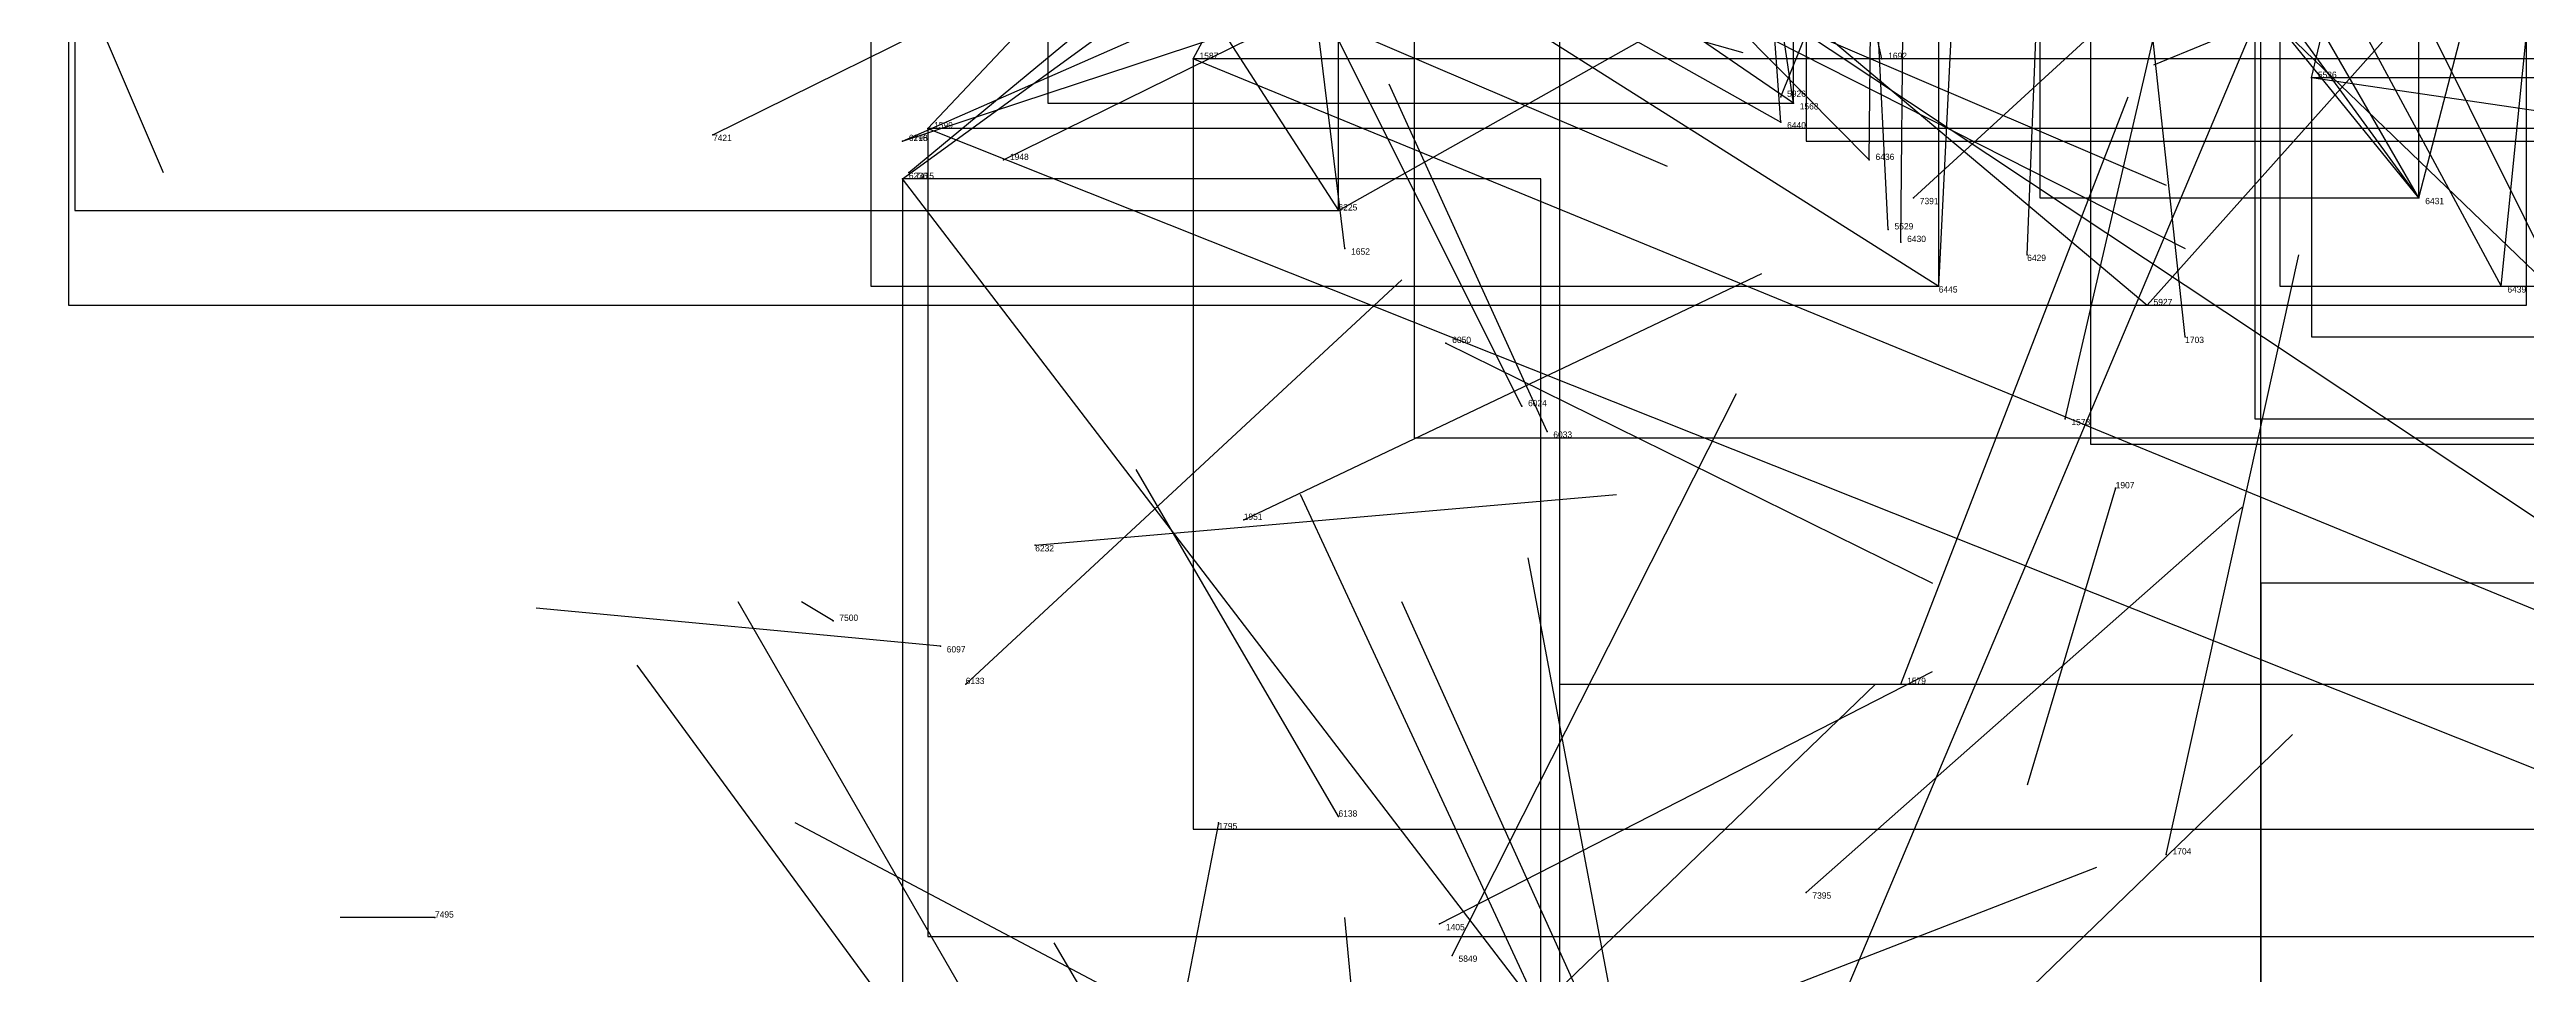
# Model space of a CAD drawing. Extents: x 59.1 to 70.8, y 600.3 to 605.1.
# Drawn here: x 66.789 to 67.181, y 604.11 to 604.2565 of the extents above; entities that cross this region are included whole.
import ezdxf

# ---------------------------------------------------------------- set-up
doc = ezdxf.new("R2010")
doc.units = 0
for name, color, linetype in [('Clients', 3, 'CONTINUOUS'), ('Facilities', 3, 'CONTINUOUS'), ('Facilities_lines', 3, 'CONTINUOUS'), ('Min_max_boxes', 1, 'CONTINUOUS'), ('Normals', 1, 'CONTINUOUS'), ('Source_points', 5, 'CONTINUOUS'), ('Text', 3, 'CONTINUOUS')]:
    doc.layers.add(name, color=color, linetype=linetype)

msp = doc.modelspace()

# ---------------------------------------------------------------- linework, layer by layer
at = {"layer": 'Clients', "color": 5}
for p in [(66.97, 604.255, 453.129), (67.147, 604.252, 455.803), (67.063, 604.245, 455.684), (67.077, 604.239, 455.61), (66.924, 604.236, 457.208), (66.993, 604.231, 457.159), (67.088, 604.219, 455.606), (67.177, 604.219, 455.654), (67.121, 604.216, 455.469)]:
    msp.add_point(p, dxfattribs=at)
at = {"layer": 'Facilities', "color": 3}
for p in [(67.079, 604.255, 452.989), (67.063, 604.249, 453.715), (67.065, 604.248, 453.006), (66.894, 604.243, 460.133), (66.924, 604.242, 457.367), (66.924, 604.242, 457.29), (66.928, 604.244, 453.162), (66.925, 604.237, 460.114), (66.94, 604.239, 451.447), (67.084, 604.233, 460.482), (67.164, 604.233, 455.726), (67.08, 604.228, 455.817), (67.082, 604.226, 455.746), (66.994, 604.225, 452.92), (67.102, 604.224, 455.54), (67.01, 604.21, 457.223), (67.127, 604.211, 452.947), (67.022, 604.2, 457.287), (67.108, 604.198, 453.035), (67.026, 604.196, 457.356), (67.116, 604.187, 449.053), (66.978, 604.182, 451.455), (66.945, 604.178, 457.33), (66.913, 604.166, 458.66), (66.93, 604.162, 457.448), (66.934, 604.156, 457.538), (67.082, 604.156, 453.008), (66.993, 604.135, 457.389), (66.974, 604.134, 448.937), (67.124, 604.129, 452.946), (67.067, 604.123, 460.377), (66.85, 604.119, 458.888), (67.009, 604.118, 451.461), (67.011, 604.113, 453.443)]:
    msp.add_point(p, dxfattribs=at)
at = {"layer": 'Facilities_lines', "color": 3}
for p, q in [((66.793, 604.541, 457.129), (66.993, 604.231, 457.159)), ((67.1, 604.392, 455.78), (67.198, 604.195, 455.164)), ((67.065, 604.248, 453.006), (66.947, 604.329, 453.191)), ((66.919, 604.326, 456.023), (67.063, 604.245, 455.684)), ((66.919, 604.326, 456.023), (67.088, 604.219, 455.606)), ((66.995, 604.322, 456.126), (67.121, 604.216, 455.469)), ((66.995, 604.322, 456.126), (67.077, 604.239, 455.61)), ((67.164, 604.233, 455.726), (67.104, 604.307, 455.476)), ((67.164, 604.233, 455.726), (67.116, 604.299, 455.403)), ((67.164, 604.233, 455.726), (67.13, 604.292, 455.331)), ((67.028, 604.285, 453.126), (67.222, 604.156, 452.821)), ((67.142, 604.284, 455.255), (67.177, 604.219, 455.654)), ((67.139, 604.263, 457.269), (67.028, 604, 457.551)), ((67.267, 604.133, 452.758), (66.97, 604.255, 453.129)), ((67.425, 604.211, 455.849), (67.147, 604.252, 455.803)), ((66.928, 604.244, 453.162), (67.249, 604.116, 452.742)), ((67.025, 604.104, 457.447), (66.924, 604.236, 457.208))]:
    msp.add_line(p, q, dxfattribs=at)
at = {"layer": 'Min_max_boxes', "color": 1}
for p, q in [((66.793, 604.541, 457.129), (66.793, 604.231, 457.129)), ((66.793, 604.541, 457.159), (66.793, 604.231, 457.159)), ((66.993, 604.231, 457.129), (66.993, 604.541, 457.129)), ((66.993, 604.231, 457.159), (66.993, 604.541, 457.159)), ((67.005, 604.404, 455.164), (67.005, 604.195, 455.164)), ((67.005, 604.404, 456.205), (67.005, 604.195, 456.205)), ((67.138, 604.368, 455.102), (67.138, 604.198, 455.102)), ((67.138, 604.368, 455.639), (67.138, 604.198, 455.639)), ((66.792, 604.364, 455.469), (66.792, 604.216, 455.469)), ((66.792, 604.364, 456.51), (66.792, 604.216, 456.51)), ((67.112, 604.364, 455.015), (67.112, 604.194, 455.015)), ((67.112, 604.364, 455.836), (67.112, 604.194, 455.836)), ((67.181, 604.216, 455.469), (67.181, 604.364, 455.469)), ((67.181, 604.216, 456.51), (67.181, 604.364, 456.51)), ((66.947, 604.329, 453.006), (66.947, 604.248, 453.006)), ((66.947, 604.329, 453.191), (66.947, 604.248, 453.191)), ((67.065, 604.248, 453.006), (67.065, 604.329, 453.006)), ((67.065, 604.248, 453.191), (67.065, 604.329, 453.191)), ((66.919, 604.326, 455.606), (66.919, 604.219, 455.606)), ((66.919, 604.326, 456.023), (66.919, 604.219, 456.023)), ((67.088, 604.219, 455.606), (67.088, 604.326, 455.606)), ((67.088, 604.219, 456.023), (67.088, 604.326, 456.023)), ((67.067, 604.31, 455.471), (67.067, 604.242, 455.471)), ((67.067, 604.31, 455.769), (67.067, 604.242, 455.769)), ((67.104, 604.307, 455.331), (67.104, 604.233, 455.331)), ((67.104, 604.307, 455.726), (67.104, 604.233, 455.726)), ((67.164, 604.233, 455.331), (67.164, 604.307, 455.331)), ((67.164, 604.233, 455.726), (67.164, 604.307, 455.726)), ((67.142, 604.29, 454.678), (67.142, 604.219, 454.678)), ((67.142, 604.29, 455.654), (67.142, 604.219, 455.654)), ((67.028, 604.285, 452.821), (67.028, 604.156, 452.821)), ((67.028, 604.285, 453.126), (67.028, 604.156, 453.126)), ((67.028, 604.263, 457.269), (67.028, 604, 457.269)), ((67.028, 604.263, 457.551), (67.028, 604, 457.551)), ((67.139, 604, 457.269), (67.139, 604.263, 457.269)), ((67.139, 604, 457.551), (67.139, 604.263, 457.551)), ((67.267, 604.255, 452.758), (66.97, 604.255, 452.758)), ((66.97, 604.255, 452.758), (66.97, 604.133, 452.758)), ((67.267, 604.255, 453.129), (66.97, 604.255, 453.129)), ((66.97, 604.255, 453.129), (66.97, 604.133, 453.129)), ((66.97, 604.255, 452.758), (66.97, 604.255, 453.129)), ((67.425, 604.252, 455.803), (67.147, 604.252, 455.803)), ((67.147, 604.252, 455.803), (67.147, 604.211, 455.803)), ((67.425, 604.252, 455.849), (67.147, 604.252, 455.849)), ((67.147, 604.252, 455.849), (67.147, 604.211, 455.849)), ((67.147, 604.252, 455.803), (67.147, 604.252, 455.849)), ((66.947, 604.248, 453.006), (67.065, 604.248, 453.006)), ((66.947, 604.248, 453.191), (67.065, 604.248, 453.191)), ((66.947, 604.248, 453.006), (66.947, 604.248, 453.191)), ((67.065, 604.248, 453.006), (67.065, 604.248, 453.191)), ((67.249, 604.244, 452.742), (66.928, 604.244, 452.742)), ((66.928, 604.244, 452.742), (66.928, 604.116, 452.742)), ((67.249, 604.244, 453.162), (66.928, 604.244, 453.162)), ((66.928, 604.244, 453.162), (66.928, 604.116, 453.162)), ((66.928, 604.244, 452.742), (66.928, 604.244, 453.162)), ((67.067, 604.242, 455.471), (67.244, 604.242, 455.471)), ((67.067, 604.242, 455.769), (67.244, 604.242, 455.769)), ((67.067, 604.242, 455.471), (67.067, 604.242, 455.769)), ((67.025, 604.236, 457.208), (66.924, 604.236, 457.208)), ((66.924, 604.236, 457.208), (66.924, 604.104, 457.208)), ((67.025, 604.236, 457.447), (66.924, 604.236, 457.447)), ((66.924, 604.236, 457.447), (66.924, 604.104, 457.447)), ((66.924, 604.236, 457.208), (66.924, 604.236, 457.447)), ((67.025, 604.104, 457.208), (67.025, 604.236, 457.208)), ((67.025, 604.104, 457.447), (67.025, 604.236, 457.447)), ((67.025, 604.236, 457.208), (67.025, 604.236, 457.447)), ((67.104, 604.233, 455.331), (67.164, 604.233, 455.331)), ((67.104, 604.233, 455.726), (67.164, 604.233, 455.726)), ((67.104, 604.233, 455.331), (67.104, 604.233, 455.726)), ((67.164, 604.233, 455.331), (67.164, 604.233, 455.726)), ((66.793, 604.231, 457.129), (66.993, 604.231, 457.129)), ((66.793, 604.231, 457.159), (66.993, 604.231, 457.159)), ((66.793, 604.231, 457.129), (66.793, 604.231, 457.159)), ((66.993, 604.231, 457.129), (66.993, 604.231, 457.159)), ((66.919, 604.219, 455.606), (67.088, 604.219, 455.606)), ((66.919, 604.219, 456.023), (67.088, 604.219, 456.023)), ((66.919, 604.219, 455.606), (66.919, 604.219, 456.023)), ((67.088, 604.219, 455.606), (67.088, 604.219, 456.023)), ((67.142, 604.219, 454.678), (67.277, 604.219, 454.678)), ((67.142, 604.219, 455.654), (67.277, 604.219, 455.654)), ((67.142, 604.219, 454.678), (67.142, 604.219, 455.654)), ((66.792, 604.216, 455.469), (67.181, 604.216, 455.469)), ((66.792, 604.216, 456.51), (67.181, 604.216, 456.51)), ((66.792, 604.216, 455.469), (66.792, 604.216, 456.51)), ((67.181, 604.216, 455.469), (67.181, 604.216, 456.51)), ((67.147, 604.211, 455.803), (67.425, 604.211, 455.803)), ((67.147, 604.211, 455.849), (67.425, 604.211, 455.849)), ((67.147, 604.211, 455.803), (67.147, 604.211, 455.849)), ((67.138, 604.198, 455.102), (67.332, 604.198, 455.102)), ((67.138, 604.198, 455.639), (67.332, 604.198, 455.639)), ((67.138, 604.198, 455.102), (67.138, 604.198, 455.639)), ((67.005, 604.195, 455.164), (67.198, 604.195, 455.164)), ((67.005, 604.195, 456.205), (67.198, 604.195, 456.205)), ((67.005, 604.195, 455.164), (67.005, 604.195, 456.205)), ((67.112, 604.194, 455.015), (67.285, 604.194, 455.015)), ((67.112, 604.194, 455.836), (67.285, 604.194, 455.836)), ((67.112, 604.194, 455.015), (67.112, 604.194, 455.836)), ((67.682, 604.172, 448.486), (67.139, 604.172, 448.486)), ((67.139, 604.172, 448.486), (67.139, 603.812, 448.486)), ((67.682, 604.172, 448.595), (67.139, 604.172, 448.595)), ((67.139, 604.172, 448.595), (67.139, 603.812, 448.595)), ((67.139, 604.172, 448.486), (67.139, 604.172, 448.595)), ((67.028, 604.156, 452.821), (67.222, 604.156, 452.821)), ((67.028, 604.156, 453.126), (67.222, 604.156, 453.126)), ((67.028, 604.156, 452.821), (67.028, 604.156, 453.126)), ((66.97, 604.133, 452.758), (67.267, 604.133, 452.758)), ((66.97, 604.133, 453.129), (67.267, 604.133, 453.129)), ((66.97, 604.133, 452.758), (66.97, 604.133, 453.129)), ((66.928, 604.116, 452.742), (67.249, 604.116, 452.742)), ((66.928, 604.116, 453.162), (67.249, 604.116, 453.162)), ((66.928, 604.116, 452.742), (66.928, 604.116, 453.162))]:
    msp.add_line(p, q, dxfattribs=at)
at = {"layer": 'Normals', "color": 1}
for p, q in [((67.147, 604.252, 455.803), (67.17, 604.349, 455.798)), ((66.97, 604.255, 453.129), (67.017, 604.343, 453.127)), ((67.063, 604.245, 455.684), (67.056, 604.344, 455.673)), ((67.063, 604.249, 453.715), (67.1, 604.341, 453.7)), ((67.077, 604.239, 455.61), (67.078, 604.339, 455.603)), ((67.079, 604.255, 452.989), (67.061, 604.335, 452.932)), ((67.065, 604.248, 453.006), (67.053, 604.329, 452.948)), ((67.164, 604.233, 455.726), (67.189, 604.33, 455.726)), ((67.08, 604.228, 455.817), (67.075, 604.326, 455.799)), ((67.082, 604.226, 455.746), (67.083, 604.325, 455.731)), ((67.102, 604.224, 455.54), (67.106, 604.324, 455.532)), ((67.088, 604.219, 455.606), (67.093, 604.319, 455.6)), ((67.177, 604.219, 455.654), (67.187, 604.318, 455.652)), ((66.928, 604.244, 453.162), (66.995, 604.315, 453.183)), ((66.994, 604.225, 452.92), (66.984, 604.307, 452.863)), ((66.925, 604.237, 460.114), (67.001, 604.3, 460.096)), ((66.924, 604.236, 457.208), (67.005, 604.295, 457.215)), ((67.108, 604.198, 453.035), (67.13, 604.293, 453.012)), ((67.127, 604.211, 452.947), (67.118, 604.294, 452.892)), ((67.084, 604.233, 460.482), (67.145, 604.289, 460.426)), ((67.121, 604.216, 455.469), (67.187, 604.29, 455.479)), ((66.894, 604.243, 460.133), (66.979, 604.285, 460.102)), ((66.924, 604.242, 457.367), (67.015, 604.282, 457.356)), ((66.969, 604.281, 455.882), (67.057, 604.256, 455.922)), ((66.993, 604.231, 457.159), (67.08, 604.28, 457.155)), ((66.789, 604.279, 449.037), (66.807, 604.237, 449.126)), ((66.94, 604.239, 451.447), (67.017, 604.277, 451.498)), ((66.924, 604.242, 457.29), (67.018, 604.273, 457.274)), ((66.961, 604.274, 455.94), (67.045, 604.238, 455.981)), ((67.022, 604.2, 457.287), (66.986, 604.272, 457.347)), ((67.04, 604.271, 455.969), (67.124, 604.235, 456.01)), ((67.054, 604.262, 457.223), (67.127, 604.225, 457.166)), ((67.139, 604.261, 458.995), (67.122, 604.254, 459.093)), ((67.139, 604.263, 457.269), (67.195, 604.209, 457.206)), ((67.026, 604.196, 457.356), (67.001, 604.251, 457.436)), ((67.082, 604.156, 453.008), (67.118, 604.249, 452.999)), ((67.124, 604.129, 452.946), (67.145, 604.224, 452.924)), ((66.934, 604.156, 457.538), (67.003, 604.22, 457.571)), ((66.978, 604.182, 451.455), (67.06, 604.221, 451.496)), ((67.01, 604.21, 457.223), (67.087, 604.172, 457.171)), ((67.011, 604.113, 453.443), (67.056, 604.202, 453.432)), ((66.993, 604.135, 457.389), (66.961, 604.19, 457.466)), ((66.945, 604.178, 457.33), (67.037, 604.186, 457.29)), ((67.025, 604.104, 457.447), (66.987, 604.186, 457.489)), ((67.116, 604.187, 449.053), (67.102, 604.14, 449.14)), ((67.067, 604.123, 460.377), (67.136, 604.184, 460.338)), ((67.04, 604.086, 457.51), (67.023, 604.176, 457.55)), ((66.93, 604.162, 457.448), (66.866, 604.168, 457.524)), ((66.943, 604.091, 457.484), (66.898, 604.169, 457.529)), ((66.913, 604.166, 458.66), (66.908, 604.169, 458.76)), ((67.036, 604.096, 457.981), (67.003, 604.169, 458.041)), ((66.937, 604.084, 457.541), (66.882, 604.159, 457.578)), ((67.009, 604.118, 451.461), (67.087, 604.158, 451.509)), ((67.021, 604.101, 460.462), (67.078, 604.156, 460.4)), ((67.082, 604.088, 460.72), (67.144, 604.148, 460.669)), ((66.958, 604.107, 457.425), (66.907, 604.134, 457.506)), ((66.974, 604.134, 448.937), (66.961, 604.067, 449.01)), ((67.028, 604.094, 451.492), (67.113, 604.127, 451.534)), ((66.85, 604.119, 458.888), (66.835, 604.119, 458.987)), ((67.002, 604.034, 457.734), (66.994, 604.119, 457.787)), ((66.995, 604.035, 457.494), (66.948, 604.115, 457.532))]:
    msp.add_line(p, q, dxfattribs=at)
at = {"layer": 'Source_points', "color": 5}
for p in [(66.97, 604.255, 453.129), (67.079, 604.255, 452.989), (67.063, 604.249, 453.715), (67.147, 604.252, 455.803), (67.063, 604.245, 455.684), (67.065, 604.248, 453.006), (66.894, 604.243, 460.133), (66.924, 604.242, 457.367), (66.924, 604.242, 457.29), (66.928, 604.244, 453.162), (66.925, 604.237, 460.114), (66.94, 604.239, 451.447), (67.077, 604.239, 455.61), (66.924, 604.236, 457.208), (67.084, 604.233, 460.482), (67.164, 604.233, 455.726), (66.993, 604.231, 457.159), (67.08, 604.228, 455.817), (67.082, 604.226, 455.746), (66.994, 604.225, 452.92), (67.102, 604.224, 455.54), (67.088, 604.219, 455.606), (67.177, 604.219, 455.654), (67.121, 604.216, 455.469), (67.01, 604.21, 457.223), (67.127, 604.211, 452.947), (67.022, 604.2, 457.287), (67.108, 604.198, 453.035), (67.026, 604.196, 457.356), (67.116, 604.187, 449.053), (66.978, 604.182, 451.455), (66.945, 604.178, 457.33), (66.913, 604.166, 458.66), (66.93, 604.162, 457.448), (66.934, 604.156, 457.538), (67.082, 604.156, 453.008), (66.993, 604.135, 457.389), (66.974, 604.134, 448.937), (67.124, 604.129, 452.946), (67.067, 604.123, 460.377), (66.85, 604.119, 458.888), (67.009, 604.118, 451.461), (67.011, 604.113, 453.443)]:
    msp.add_point(p, dxfattribs=at)

# ---------------------------------------------------------------- texts
at = {"layer": 'Text', "color": 3}
for s, p in [('1587', (66.971, 604.255, 453.129)), ('1692', (67.08, 604.255, 452.989)), ('5536', (67.148, 604.252, 455.803)), ('5926', (67.064, 604.249, 453.715)), ('1599', (66.929, 604.244, 453.162)), ('6440', (67.064, 604.244, 455.684)), ('1568', (67.066, 604.247, 453.006)), ('7421', (66.894, 604.242, 460.133)), ('6198', (66.925, 604.242, 457.367)), ('6216', (66.925, 604.242, 457.29)), ('6236', (66.925, 604.236, 457.208)), ('7415', (66.926, 604.236, 460.114)), ('1948', (66.941, 604.239, 451.447)), ('6436', (67.078, 604.239, 455.61)), ('7391', (67.085, 604.232, 460.482)), ('6431', (67.165, 604.232, 455.726)), ('6225', (66.993, 604.231, 457.159)), ('5529', (67.081, 604.228, 455.817)), ('1652', (66.995, 604.224, 452.92)), ('6430', (67.083, 604.226, 455.746)), ('6429', (67.102, 604.223, 455.54)), ('6445', (67.088, 604.218, 455.606)), ('6439', (67.178, 604.218, 455.654)), ('5927', (67.122, 604.216, 455.469)), ('6050', (67.011, 604.21, 457.223)), ('1703', (67.127, 604.21, 452.947)), ('6024', (67.023, 604.2, 457.287)), ('1578', (67.109, 604.197, 453.035)), ('6033', (67.027, 604.195, 457.356)), ('1907', (67.116, 604.187, 449.053)), ('1951', (66.978, 604.182, 451.455)), ('6232', (66.945, 604.177, 457.33)), ('7500', (66.914, 604.166, 458.66)), ('6097', (66.931, 604.161, 457.448)), ('6133', (66.934, 604.156, 457.538)), ('1579', (67.083, 604.156, 453.008)), ('6138', (66.993, 604.135, 457.389)), ('1795', (66.974, 604.133, 448.937)), ('1704', (67.125, 604.129, 452.946)), ('7495', (66.85, 604.119, 458.888)), ('7395', (67.068, 604.122, 460.377)), ('1405', (67.01, 604.117, 451.461)), ('5849', (67.012, 604.112, 453.443))]:
    msp.add_text(s, height=0.001, dxfattribs=at).set_placement(p)

doc.saveas('drawing.dxf')
